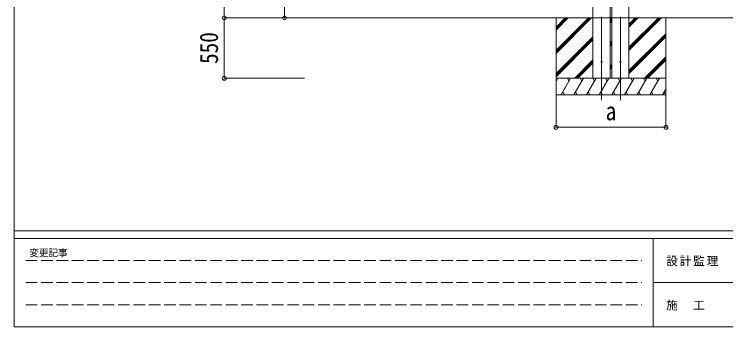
# Model space of a CAD drawing. Units: millimetres at full size; details may follow other scales. Extents: x -9783 to 9892, y -6828 to 6752.
# Drawn here: x -9783 to -3309, y -6828 to -3983 of the extents above; entities that cross this region are included whole.
import ezdxf
from ezdxf.enums import TextEntityAlignment as Align

# ---------------------------------------------------------------- set-up
doc = ezdxf.new("R2010")
doc.units = ezdxf.units.MM
doc.header["$LTSCALE"] = 35
doc.header["$PDMODE"] = 32
doc.header["$PDSIZE"] = 35
doc.linetypes.add('DASHED3', pattern=[4, 3, -1])
for name, color, linetype, lineweight in [('0-0_0', 7, 'Continuous', 9), ('0-1_本体', 4, 'Continuous', 9), ('0-2_部品', 7, 'Continuous', 9), ('0-8_PARTS2', 2, 'Continuous', 9), ('0-A_寸法', 6, 'Continuous', 9), ('F-0_240', 7, 'Continuous', 9)]:
    doc.layers.add(name, color=color, linetype=linetype, lineweight=lineweight)
doc.styles.add('ＭＳ ゴシック', font='')
doc.styles.get('ＭＳ ゴシック').set_extended_font_data('MS Gothic')

msp = doc.modelspace()

# ---------------------------------------------------------------- linework, layer by layer
at = {"layer": '0-0_0'}
for p, q in [((-7357.37, -4015.77), (-1350.7, -4015.77)), ((-4853.4, -4015.77), (-4853.4, -4715.77)), ((-4853.4, -4311.1), (-4558.07, -4015.77)), ((-4853.4, -4325.24), (-4543.93, -4015.77)), ((-4853.4, -4339.38), (-4529.78, -4015.77)), ((-4853.4, -4098.97), (-4770.2, -4015.77)), ((-4853.4, -4113.11), (-4756.06, -4015.77)), ((-4853.4, -4127.25), (-4741.92, -4015.77)), ((-4362.14, -4015.77), (-4345.12, -4015.77)), ((-4361.67, -4031.51), (-4345.93, -4015.77)), ((-4361.67, -4045.65), (-4345.12, -4029.1)), ((-4361.67, -4059.79), (-4345.12, -4043.24)), ((-4189.62, -4312.01), (-3893.38, -4015.77)), ((-4189.62, -4283.72), (-3921.67, -4015.77)), ((-4189.62, -4297.87), (-3907.53, -4015.77)), ((-4189.62, -4099.88), (-4105.52, -4015.77)), ((-4189.62, -4085.74), (-4119.66, -4015.77)), ((-4189.62, -4071.59), (-4133.8, -4015.77)), ((-3853.4, -4015.77), (-3853.4, -4715.77)), ((-4853.4, -4523.23), (-4517.17, -4187.01)), ((-4853.4, -4537.37), (-4517.17, -4201.15)), ((-4189.62, -4495.86), (-3853.4, -4159.63)), ((-4189.62, -4510), (-3853.4, -4173.77)), ((-4189.62, -4524.14), (-3853.4, -4187.92)), ((-4853.4, -4551.51), (-4517.17, -4215.29)), ((-4361.67, -4243.64), (-4345.12, -4227.09)), ((-4361.67, -4257.78), (-4345.12, -4241.23)), ((-4361.67, -4271.92), (-4345.12, -4255.38)), ((-4683.81, -4565.77), (-4517.17, -4399.14)), ((-4047.41, -4565.77), (-3853.4, -4371.76)), ((-4033.26, -4565.77), (-3853.4, -4385.91)), ((-4019.12, -4565.77), (-3853.4, -4400.05)), ((-4669.66, -4565.77), (-4517.17, -4413.28)), ((-4655.52, -4565.77), (-4517.17, -4427.42)), ((-4361.67, -4455.77), (-4345.12, -4439.22)), ((-4361.67, -4469.91), (-4345.12, -4453.37)), ((-4361.67, -4484.06), (-4345.12, -4467.51)), ((-3853.4, -4565.77), (-4853.4, -4565.77)), ((-4853.4, -4596.01), (-4835.94, -4565.77)), ((-4850.94, -4591.75), (-4853.4, -4587.5)), ((-4807.07, -4715.77), (-4720.47, -4565.77)), ((-4735.47, -4591.75), (-4750.47, -4565.77)), ((-4691.6, -4715.77), (-4605, -4565.77)), ((-4620, -4591.75), (-4635, -4565.77)), ((-4576.13, -4715.77), (-4489.53, -4565.77)), ((-4504.53, -4591.75), (-4519.53, -4565.77)), ((-4460.66, -4715.77), (-4374.06, -4565.77)), ((-4389.06, -4591.75), (-4404.06, -4565.77)), ((-4345.19, -4715.77), (-4258.59, -4565.77)), ((-4273.59, -4591.75), (-4288.59, -4565.77)), ((-4229.72, -4715.77), (-4143.12, -4565.77)), ((-4158.12, -4591.75), (-4173.12, -4565.77)), ((-4114.25, -4715.77), (-4027.65, -4565.77)), ((-4057.65, -4565.77), (-4042.65, -4591.75)), ((-3998.78, -4715.77), (-3912.18, -4565.77)), ((-3927.18, -4591.75), (-3942.18, -4565.77)), ((-4853.4, -4715.77), (-3853.4, -4715.77)), ((-4792.07, -4689.79), (-4777.08, -4715.77)), ((-4676.6, -4689.79), (-4661.61, -4715.77)), ((-4561.13, -4689.79), (-4546.13, -4715.77)), ((-4445.66, -4689.79), (-4430.66, -4715.77)), ((-4330.19, -4689.79), (-4315.19, -4715.77)), ((-4214.72, -4689.79), (-4199.72, -4715.77)), ((-4099.25, -4689.79), (-4084.25, -4715.77)), ((-3983.78, -4689.79), (-3968.78, -4715.77)), ((-3883.31, -4715.77), (-3853.4, -4663.96)), ((-3868.31, -4689.79), (-3853.4, -4715.77))]:
    msp.add_line(p, q, dxfattribs=at)
at = {"layer": '0-1_本体'}
for p, q in [((-4517.37, -1085.77), (-4517.37, -4565.77)), ((-4189.89, -1085.77), (-4189.89, -4565.77)), ((-4361.87, -1260.18), (-4361.87, -4565.77)), ((-4345.39, -1260.18), (-4345.39, -4565.77))]:
    msp.add_line(p, q, dxfattribs=at)
at = {"layer": '0-2_部品'}
for centre in [(-4439.66, -4415.77), (-4267.61, -4415.77)]:
    msp.add_circle(centre, 4.5, dxfattribs=at)
at = {"layer": '0-8_PARTS2'}
for p, q in [((-4439.89, -4006.56), (-4439.89, -4765.77)), ((-4267.37, -4006.56), (-4267.37, -4765.77))]:
    msp.add_line(p, q, dxfattribs=at)
at = {"layer": '0-A_寸法'}
for p, q in [((-7871.61, -4015.77), (-7871.61, -1109.37)), ((-7323.64, -4015.77), (-7323.64, -1215.77)), ((-7871.61, -4015.77), (-7143.5, -4015.77)), ((-7871.61, -4565.77), (-7871.61, -4015.77)), ((-7871.61, -4565.77), (-7143.5, -4565.77)), ((-4853.4, -5012.16), (-4853.4, -4715.77)), ((-4853.4, -4772.18), (-4853.4, -4715.77)), ((-3853.4, -5012.16), (-3853.4, -4715.77)), ((-4853.4, -5012.16), (-3853.4, -5012.16))]:
    msp.add_line(p, q, dxfattribs=at)
for p in [(-7871.61, -4015.77), (-7323.64, -4015.77), (-7871.61, -4565.77), (-4853.4, -5012.16), (-3853.4, -5012.16)]:
    msp.add_point(p, dxfattribs=at)
at = {"layer": 'F-0_240', "color": 5}
for p, q in [((-9783.03, 6751.9), (-9783.03, -6828.1)), ((-9783.03, -5953.1), (9396.97, -5953.1)), ((-9783.03, -6023.1), (6285.75, -6023.1)), ((-3969.25, -6023.1), (-3969.25, -6828.1)), ((-3969.25, -6425.6), (3205.75, -6425.6)), ((-9783.03, -6828.1), (9396.97, -6828.1))]:
    msp.add_line(p, q, dxfattribs=at)
at = {"layer": 'F-0_240', "color": 4, "linetype": 'DASHED3'}
for p, q in [((-9678.03, -6224.35), (-4074.25, -6224.35)), ((-9678.03, -6425.6), (-4074.25, -6425.6)), ((-9678.03, -6626.85), (-4074.25, -6626.85))]:
    msp.add_line(p, q, dxfattribs=at)

# ---------------------------------------------------------------- texts
at = {"layer": '0-A_寸法', "color": 7, "style": 'ＭＳ ゴシック', "width": 0.85}
msp.add_text('550', height=166.8, rotation=90, dxfattribs=at).set_placement((-7878.61, -4435.15), align=Align.BOTTOM_LEFT)
msp.add_text('a', height=166.8, dxfattribs=at).set_placement((-4402.16, -4997.78), align=Align.BOTTOM_LEFT)
at = {"layer": 'F-0_240', "style": 'ＭＳ ゴシック'}
msp.add_text('変更記事', height=64.15, dxfattribs=at).set_placement((-9646.27, -6206.85), align=Align.BOTTOM_LEFT)
at = {"layer": 'F-0_240', "char_height": 76.98, "attachment_point": 7, "style": 'ＭＳ ゴシック'}
for s, insert in [('\\T1.17;設計監理', (-3851.04, -6276.85)), ('\\T1.17;施\u3000工', (-3851.04, -6679.35))]:
    msp.add_mtext(s, dxfattribs=dict(at, insert=insert))

doc.saveas('drawing.dxf')
